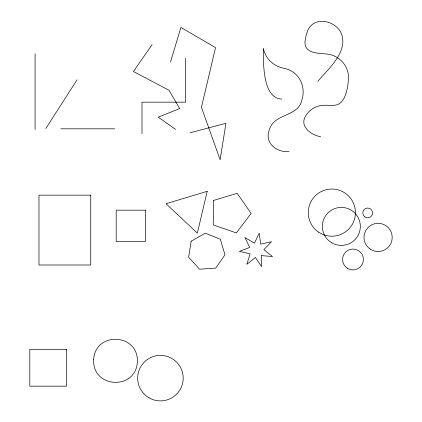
<?xml version="1.0" encoding="UTF-8"?>
<svg xmlns="http://www.w3.org/2000/svg" width="422" height="422" viewBox="0 0 422 422"><rect width="100%" height="100%" fill="white"/><g stroke="black" fill="none" stroke-linecap="round" stroke-linejoin="round"><path stroke-width="0.63" d="M170.493 62.034L180.911 27.419L215.526 47.639L201.436 107.373L220.126 159.759L225.944 123.303L190.1 132.798M45.813 128.51L77.062 79.8M152.115 44.574L133.426 71.529L168.964 90.218L179.688 108.596L158.239 117.179L175.705 129.433M317.845 81.335C328.727 68.375 349.706 50.677 340.612 31.94C333.396 19.254 311.526 16.094 306.989 32.805A27.557 27.557 0 0 0 305.528 38.534C302.046 52.924 316.162 53.198 326.069 53.969C339.757 54.797 350.476 67.451 348.203 81.198A49.131 49.131 0 0 1 347.311 88.362C345.903 94.359 343.962 101.586 337.932 104.487C332.789 106.381 327.245 104.74 321.939 105.41C314.801 106.059 308.271 110.717 305.032 117.058C299.836 127.291 311.921 135.098 320.604 136.781M60.826 128.815L114.742 128.815M289.049 151.487C278.219 152.848 265.533 144.382 268.587 132.424A20.514 20.514 0 0 1 270.85 126.167C277.792 113.55 298.243 115.839 301.809 100.352C306.409 86.478 298.887 71.017 283.995 68.322C273.762 66.344 265.491 58.843 263.423 48.63C263.112 56.522 263.407 64.471 264.288 72.326C265.686 82.744 268.698 98.326 281.701 99.101M185.506 58.357L185.506 102.166L142.003 102.166L142.003 133.721M35.089 53.763L35.089 129.433M261.529 255.6L261.519 266.604L255.421 257.446L246.812 264.293L250.172 253.817L239.448 251.359L249.734 247.45L244.971 237.533L254.44 243.141L259.224 233.234L260.743 244.132L271.473 241.695L263.898 249.676L272.496 256.55L261.529 255.6M213.711 200.387L213.194 224.873L236.32 232.928L251.132 213.427L237.159 193.313L213.711 200.387M93.637 359.755C92.249 388.414 135.931 390.561 137.361 361.902C138.748 333.238 95.066 331.091 93.637 359.755M191.134 241.22L188.618 257.241L199.574 269.194L215.753 268.086L224.968 254.74L220.284 239.216L205.229 233.197L191.134 241.22M207.176 191.324L197.354 233.166L166.031 203.736L207.176 191.324M90.751 195.154L38.977 195.154L38.977 265L90.751 265L90.751 195.154M145.585 210.161L116.177 210.161L116.177 241.41L145.585 241.41L145.585 210.161M66.581 349.379L29.809 349.379L29.809 386.151L66.581 386.151L66.581 349.379M318.621 232.147A23.59 23.59 0 0 0 355.371 214.297A23.59 23.59 0 0 0 321.538 191.398A23.59 23.59 0 0 0 318.621 232.147M331.845 242.85A18.995 18.995 0 0 0 360.335 226.398A18.995 18.995 0 0 0 331.845 209.95A18.995 18.995 0 0 0 331.845 242.85M370.205 249.096A14.09 14.09 0 0 0 392.159 238.435A14.09 14.09 0 0 0 371.946 224.752A14.09 14.09 0 0 0 370.205 249.096M347.77 268.503A10.418 10.418 0 0 0 363.395 259.483A10.418 10.418 0 0 0 347.77 250.462A10.418 10.418 0 0 0 347.77 268.503M364.94 216.982A4.9 4.9 0 0 0 372.573 213.268A4.9 4.9 0 0 0 365.542 208.51A4.9 4.9 0 0 0 364.94 216.982M149.056 397.851A22.756 22.756 0 0 0 183.19 378.144A22.756 22.756 0 0 0 149.056 358.431A22.756 22.756 0 0 0 149.056 397.851"/></g></svg>
